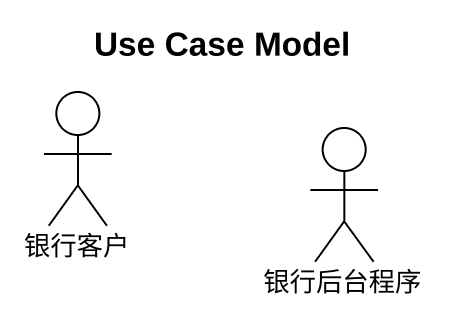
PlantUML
@startuml
title Use Case Model
actor 银行客户
actor 银行后台程序
@enduml
